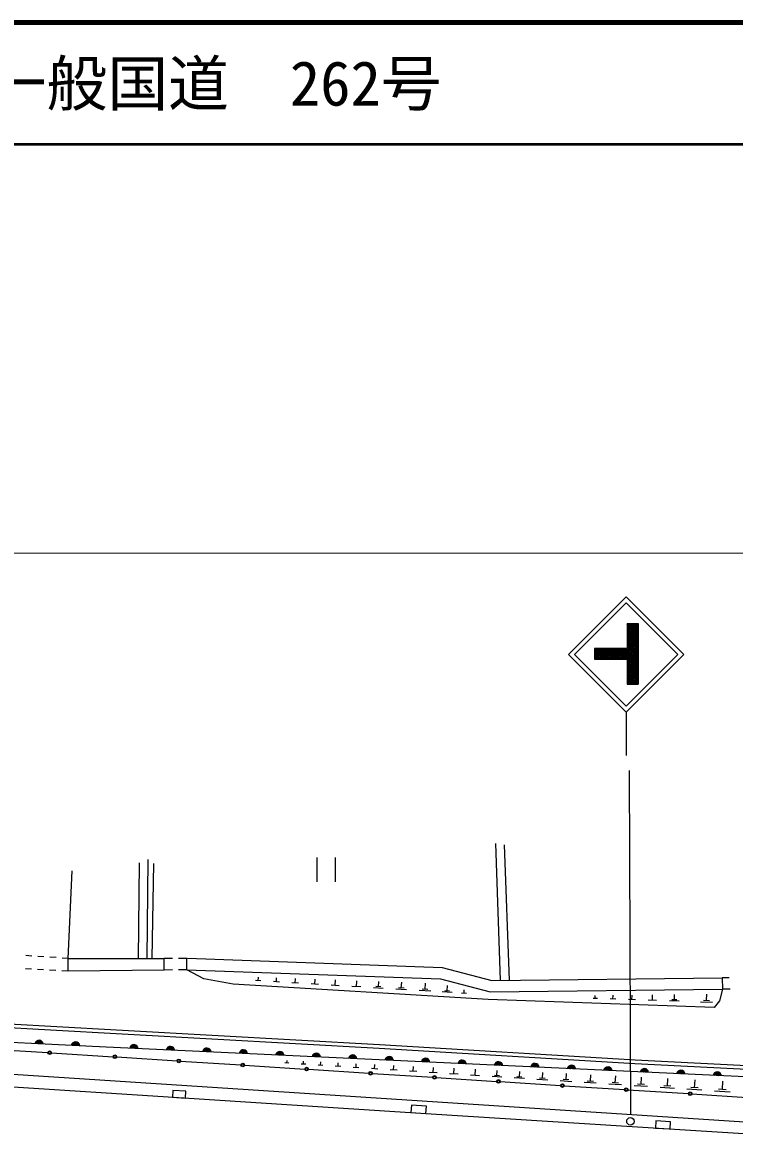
# Model space of a CAD drawing. Units: millimetres, scale not verified. Extents: x 40000 to 680000, y 20000 to 380000.
# Drawn here: x 219766 to 278284, y 287251 to 380000 of the extents above; entities that cross this region are included whole.
import ezdxf
from ezdxf.enums import TextEntityAlignment as Align

# ---------------------------------------------------------------- set-up
doc = ezdxf.new("R2010")
doc.units = ezdxf.units.MM
doc.header["$LTSCALE"] = 1000
for name, color, linetype, lineweight in [('M-BGD', 7, 'Continuous', 25), ('M-STR-HTXT', 7, 'Continuous', 13), ('M-STR-STRC', 7, 'Continuous', 25), ('M-STR-STRD', 7, 'Continuous', 25), ('M-TTL', 2, 'Continuous', 140), ('M-TTL-LINE', 7, 'Continuous', 50)]:
    doc.layers.add(name, color=color, linetype=linetype, lineweight=lineweight)
doc.layers.add('M-TTL-TXT', color=7, linetype='Continuous')
doc.styles.add('ＭＳ ゴシック', font='')
doc.styles.get('ＭＳ ゴシック').set_extended_font_data('MS Gothic')

msp = doc.modelspace()

# ---------------------------------------------------------------- hatches: boundary and pattern name
at = {"layer": 'M-STR-STRC'}
h = msp.add_hatch(dxfattribs=at)
h.set_pattern_fill('USER', color=256, style=0, pattern_type=2)
h.set_pattern_definition([(45, (785039, 451764), (-70.7128, 70.7128), []), (135, (785039, 451764), (-70.71634, -70.71634), [])])
h.paths.add_polyline_path([(266772, 327640), (266772, 328540), (269465, 328540), (269465, 330572), (270365, 330572), (270365, 325607), (269465, 325607), (269465, 327640)])

# ---------------------------------------------------------------- linework, layer by layer
at = {"layer": 'M-BGD'}
for p, q in [((259057, 301246), (258661, 312493)), ((259345, 312384), (259765, 301255)), ((229301, 303045), (229375, 310913)), ((229995, 303046), (230098, 311164)), ((230423, 303047), (230555, 310854)), ((243957, 311344), (243957, 309344)), ((245457, 311344), (245457, 309344)), ((223503, 303037), (223839, 310249)), ((220523, 303239), (220024, 303273)), ((221521, 303172), (221022, 303206)), ((222518, 303104), (222020, 303138)), ((223503, 303037), (223017, 303070)), ((223503, 303037), (231395, 303048)), ((223523, 302003), (223503, 303037)), ((231405, 302087), (231395, 303048)), ((232086, 303041), (231395, 303048)), ((233276, 303029), (232586, 303036)), ((233280, 302106), (233276, 303029)), ((233314, 303051), (254248, 302306)), ((220493, 302161), (219994, 302187)), ((221492, 302109), (220992, 302135)), ((222490, 302057), (221991, 302083)), ((223523, 302003), (222990, 302031)), ((231405, 302087), (223523, 302003)), ((232093, 302094), (231405, 302087)), ((233280, 302106), (232593, 302099)), ((234666, 301372), (233280, 302106)), ((233280, 302106), (254110, 301365)), ((239135, 301205), (239152, 301497)), ((240627, 301115), (240647, 301444)), ((254248, 302306), (258331, 301238)), ((258331, 301238), (277279, 301457)), ((277279, 301457), (277290, 300512)), ((277857, 301451), (277279, 301457)), ((237087, 300929), (234666, 301372)), ((258039, 299656), (237087, 300929)), ((239354, 301192), (238916, 301219)), ((240875, 301100), (240380, 301130)), ((242455, 301004), (241902, 301037)), ((242178, 301020), (242201, 301389)), ((244097, 300904), (243483, 300941)), ((243790, 300922), (243815, 301332)), ((245804, 300800), (245127, 300841)), ((245465, 300821), (245493, 301272)), ((247577, 300692), (246835, 300737)), ((247206, 300715), (247236, 301210)), ((249420, 300580), (248609, 300630)), ((249223, 300701), (248818, 300725)), ((249021, 300713), (249047, 301145)), ((251334, 300464), (250453, 300518)), ((251121, 300595), (250681, 300622)), ((250901, 300608), (250929, 301078)), ((253093, 300485), (252616, 300514)), ((252854, 300500), (252885, 301009)), ((254110, 301365), (258214, 300292)), ((254669, 300371), (254695, 300807)), ((258214, 300292), (277290, 300512)), ((277290, 300512), (277060, 299561)), ((277930, 300517), (277290, 300512)), ((253324, 300343), (252369, 300401)), ((255070, 300237), (254253, 300287)), ((254873, 300359), (254464, 300383)), ((256263, 300165), (255861, 300189)), ((256062, 300177), (256078, 300445)), ((276614, 299016), (258039, 299656)), ((267015, 299747), (266658, 299759)), ((266836, 299753), (266845, 299992)), ((268523, 299695), (268065, 299711)), ((268294, 299703), (268304, 300008)), ((270143, 299639), (269577, 299659)), ((269860, 299649), (269873, 300027)), ((271883, 299579), (271200, 299603)), ((271541, 299591), (271557, 300046)), ((273553, 299630), (273150, 299643)), ((273352, 299636), (273366, 300067)), ((275990, 299570), (276008, 300097)), ((198231, 298761), (221594, 297503)), ((273751, 299515), (272944, 299543)), ((276480, 299421), (275491, 299455)), ((276237, 299561), (275743, 299578)), ((277060, 299561), (276614, 299016)), ((198213, 298455), (221577, 297197)), ((221577, 297197), (249091, 295660)), ((221594, 297503), (249108, 295966)), ((226634, 295757), (206618, 296690)), ((249108, 295966), (270113, 294697)), ((216786, 295619), (221847, 295299)), ((222146, 295280), (227207, 294960)), ((303138, 292173), (226634, 295757)), ((249091, 295660), (270096, 294391)), ((227506, 294941), (232461, 294622)), ((232760, 294603), (237715, 294285)), ((238015, 294265), (242970, 293947)), ((241655, 294426), (241325, 294448)), ((241490, 294437), (241504, 294657)), ((243038, 294335), (242671, 294359)), ((242855, 294347), (242871, 294592)), ((244459, 294242), (244055, 294269)), ((244257, 294256), (244275, 294525)), ((245920, 294147), (245476, 294176)), ((245698, 294161), (245717, 294457)), ((247420, 294049), (246937, 294080)), ((247179, 294064), (247200, 294386)), ((248701, 293965), (248723, 294314)), ((250264, 293862), (250289, 294240)), ((251871, 293757), (251898, 294163)), ((253522, 293649), (253551, 294085)), ((270096, 294391), (312510, 292270)), ((270113, 294697), (312446, 292580)), ((243269, 293928), (248224, 293609)), ((248962, 293948), (248439, 293982)), ((248523, 293590), (253478, 293271)), ((250547, 293844), (249981, 293881)), ((252176, 293737), (251567, 293777)), ((253849, 293628), (253196, 293671)), ((253778, 293252), (258733, 292933)), ((255569, 293515), (254870, 293561)), ((255219, 293538), (255250, 294004)), ((257336, 293400), (256590, 293448)), ((256963, 293424), (256996, 293921)), ((259152, 293281), (258358, 293333)), ((258960, 293400), (258563, 293426)), ((258762, 293413), (258789, 293836)), ((261018, 293159), (260174, 293214)), ((260814, 293285), (260393, 293313)), ((260603, 293299), (260633, 293749)), ((262935, 293033), (262041, 293092)), ((262720, 293167), (262272, 293196)), ((262496, 293182), (262527, 293659)), ((264441, 293061), (264474, 293566)), ((266439, 292938), (266474, 293471)), ((268493, 292811), (268530, 293374)), ((270603, 292680), (270642, 293273)), ((272772, 292546), (272813, 293170)), ((232123, 292181), (232087, 291625)), ((233184, 292113), (232123, 292181)), ((259032, 292914), (263987, 292596)), ((264906, 292904), (263959, 292966)), ((264677, 293046), (264204, 293077)), ((264287, 292576), (269242, 292258)), ((266931, 292772), (265930, 292837)), ((266689, 292921), (266189, 292954)), ((269011, 292635), (267956, 292705)), ((268757, 292793), (268229, 292828)), ((269541, 292238), (274496, 291920)), ((271149, 292496), (270037, 292568)), ((270881, 292662), (270325, 292698)), ((273347, 292352), (272176, 292428)), ((273064, 292527), (272479, 292565)), ((275605, 292204), (274374, 292284)), ((275308, 292388), (274693, 292428)), ((275000, 292408), (275043, 293064)), ((277613, 292245), (276967, 292288)), ((277290, 292267), (277335, 292955)), ((232087, 291625), (233149, 291556)), ((233149, 291556), (233184, 292113)), ((274795, 291901), (279750, 291582)), ((277925, 292052), (276633, 292137)), ((251732, 290967), (251694, 290373)), ((251694, 290373), (252926, 290294)), ((252964, 290888), (251732, 290967)), ((252926, 290294), (252964, 290888)), ((271819, 289684), (271782, 289096)), ((273026, 289607), (271819, 289684)), ((272989, 289019), (273026, 289607)), ((271782, 289096), (272989, 289019))]:
    msp.add_line(p, q, dxfattribs=at)
for centre, radius in [((221996, 295289), 150), ((221996, 295289), 120), ((221996, 295289), 100), ((221996, 295289), 100), ((221996, 295289), 100), ((221996, 295289), 100), ((227356, 294951), 150), ((227356, 294951), 120), ((227356, 294951), 100), ((227356, 294951), 100), ((227356, 294951), 100), ((227356, 294951), 100), ((232611, 294613), 150), ((232611, 294613), 120), ((232611, 294613), 100), ((232611, 294613), 100), ((232611, 294613), 100), ((232611, 294613), 100), ((237865, 294275), 150), ((237865, 294275), 120), ((237865, 294275), 100), ((237865, 294275), 100), ((237865, 294275), 100), ((237865, 294275), 100), ((243119, 293937), 150), ((243119, 293937), 120), ((243119, 293937), 100), ((243119, 293937), 100), ((243119, 293937), 100), ((243119, 293937), 100), ((248374, 293599), 150), ((248374, 293599), 120), ((248374, 293599), 100), ((248374, 293599), 100), ((248374, 293599), 100), ((248374, 293599), 100), ((253628, 293262), 150), ((253628, 293262), 120), ((253628, 293262), 100), ((253628, 293262), 100), ((253628, 293262), 100), ((253628, 293262), 100), ((258883, 292924), 150), ((258883, 292924), 120), ((258883, 292924), 100), ((258883, 292924), 100), ((258883, 292924), 100), ((258883, 292924), 100), ((264137, 292586), 150), ((264137, 292586), 120), ((264137, 292586), 100), ((264137, 292586), 100), ((264137, 292586), 100), ((264137, 292586), 100), ((269391, 292248), 150), ((269391, 292248), 120), ((269391, 292248), 100), ((269391, 292248), 100), ((269391, 292248), 100), ((269391, 292248), 100), ((274646, 291910), 150), ((274646, 291910), 120), ((274646, 291910), 100), ((274646, 291910), 100), ((274646, 291910), 100), ((274646, 291910), 100)]:
    msp.add_circle(centre, radius, dxfattribs=at)
for centre, radius, start, end in [((221119, 295960), 354, 6.13032, 168.5355), ((221119, 295960), 283, 8.35436, 166.31146), ((221119, 295960), 212, 12.10069, 162.56514), ((221119, 295960), 142, 19.81242, 154.85341), ((221119, 295960), 100, 30.13008, 144.53575), ((221119, 295960), 100, 30.13008, 144.53575), ((224116, 295820), 354, 6.13032, 168.5355), ((224116, 295820), 283, 8.35436, 166.31146), ((224116, 295820), 212, 12.10069, 162.56514), ((224116, 295820), 142, 19.81242, 154.85341), ((224116, 295820), 100, 30.13008, 144.53575), ((224116, 295820), 100, 30.13008, 144.53575), ((228923, 295596), 354, 6.11491, 168.52009), ((228923, 295596), 283, 8.33895, 166.29605), ((228923, 295596), 212, 12.08528, 162.54973), ((228923, 295596), 142, 19.79701, 154.838), ((228923, 295596), 100, 30.11467, 144.52033), ((228923, 295596), 100, 30.11467, 144.52033), ((231920, 295455), 354, 6.11491, 168.52009), ((231920, 295455), 283, 8.33895, 166.29605), ((231920, 295455), 212, 12.08528, 162.54973), ((231920, 295455), 142, 19.79701, 154.838), ((231920, 295455), 100, 30.11467, 144.52033), ((231920, 295455), 100, 30.11467, 144.52033), ((234916, 295315), 354, 6.11491, 168.52009), ((234916, 295315), 283, 8.33895, 166.29605), ((234916, 295315), 212, 12.08528, 162.54973), ((234916, 295315), 142, 19.79701, 154.838), ((234916, 295315), 100, 30.11467, 144.52033), ((234916, 295315), 100, 30.11467, 144.52033), ((237913, 295175), 354, 6.11491, 168.52009), ((237913, 295175), 283, 8.33895, 166.29605), ((237913, 295175), 212, 12.08528, 162.54973), ((237913, 295175), 142, 19.79701, 154.838), ((237913, 295175), 100, 30.11467, 144.52033), ((237913, 295175), 100, 30.11467, 144.52033), ((240910, 295034), 354, 6.11491, 168.52009), ((240910, 295034), 283, 8.33895, 166.29605), ((240910, 295034), 212, 12.08528, 162.54973), ((240910, 295034), 142, 19.79701, 154.838), ((240910, 295034), 100, 30.11467, 144.52033), ((240910, 295034), 100, 30.11467, 144.52033), ((243907, 294894), 354, 6.11491, 168.52009), ((243907, 294894), 283, 8.33895, 166.29605), ((243907, 294894), 212, 12.08528, 162.54973), ((243907, 294894), 142, 19.79701, 154.838), ((243907, 294894), 100, 30.11467, 144.52033), ((243907, 294894), 100, 30.11467, 144.52033), ((246903, 294753), 354, 6.11491, 168.52009), ((246903, 294753), 283, 8.33895, 166.29605), ((246903, 294753), 212, 12.08528, 162.54973), ((249900, 294613), 354, 6.11491, 168.52009), ((246903, 294753), 142, 19.79701, 154.838), ((246903, 294753), 100, 30.11467, 144.52033), ((246903, 294753), 100, 30.11467, 144.52033), ((249900, 294613), 283, 8.33895, 166.29605), ((249900, 294613), 212, 12.08528, 162.54973), ((249900, 294613), 142, 19.79701, 154.838), ((249900, 294613), 100, 30.11467, 144.52033), ((249900, 294613), 100, 30.11467, 144.52033), ((252897, 294473), 354, 6.11491, 168.52009), ((252897, 294473), 283, 8.33895, 166.29605), ((252897, 294473), 212, 12.08528, 162.54973), ((252897, 294473), 142, 19.79701, 154.838), ((252897, 294473), 100, 30.11467, 144.52033), ((252897, 294473), 100, 30.11467, 144.52033), ((255893, 294332), 354, 6.11491, 168.52009), ((255893, 294332), 283, 8.33895, 166.29605), ((255893, 294332), 212, 12.08528, 162.54973), ((255893, 294332), 142, 19.79701, 154.838), ((255893, 294332), 100, 30.11467, 144.52033), ((255893, 294332), 100, 30.11467, 144.52033), ((258890, 294192), 354, 6.11491, 168.52009), ((258890, 294192), 283, 8.33895, 166.29605), ((258890, 294192), 212, 12.08528, 162.54973), ((258890, 294192), 142, 19.79701, 154.838), ((258890, 294192), 100, 30.11467, 144.52033), ((258890, 294192), 100, 30.11467, 144.52033), ((261887, 294051), 354, 6.11491, 168.52009), ((261887, 294051), 283, 8.33895, 166.29605), ((261887, 294051), 212, 12.08528, 162.54973), ((261887, 294051), 142, 19.79701, 154.838), ((261887, 294051), 100, 30.11467, 144.52033), ((261887, 294051), 100, 30.11467, 144.52033), ((264884, 293911), 354, 6.11491, 168.52009), ((264884, 293911), 283, 8.33895, 166.29605), ((264884, 293911), 212, 12.08528, 162.54973), ((264884, 293911), 142, 19.79701, 154.838), ((267880, 293771), 354, 6.11491, 168.52009), ((267880, 293771), 283, 8.33895, 166.29605), ((264884, 293911), 100, 30.11467, 144.52033), ((264884, 293911), 100, 30.11467, 144.52033), ((267880, 293771), 212, 12.08528, 162.54973), ((267880, 293771), 142, 19.79701, 154.838), ((267880, 293771), 100, 30.11467, 144.52033), ((267880, 293771), 100, 30.11467, 144.52033), ((270877, 293630), 354, 6.11491, 168.52009), ((270877, 293630), 283, 8.33895, 166.29605), ((270877, 293630), 212, 12.08528, 162.54973), ((270877, 293630), 142, 19.79701, 154.838), ((270877, 293630), 100, 30.11467, 144.52033), ((270877, 293630), 100, 30.11467, 144.52033), ((273874, 293490), 354, 6.11491, 168.52009), ((273874, 293490), 283, 8.33895, 166.29605), ((273874, 293490), 212, 12.08528, 162.54973), ((273874, 293490), 142, 19.79701, 154.838), ((273874, 293490), 100, 30.11467, 144.52033), ((273874, 293490), 100, 30.11467, 144.52033), ((276870, 293349), 354, 6.11491, 168.52009), ((276870, 293349), 283, 8.33895, 166.29605), ((276870, 293349), 212, 12.08528, 162.54973), ((276870, 293349), 142, 19.79701, 154.838), ((276870, 293349), 100, 30.11467, 144.52033), ((276870, 293349), 100, 30.11467, 144.52033)]:
    msp.add_arc(centre, radius, start, end, dxfattribs=at)
at = {"layer": 'M-STR-HTXT'}
msp.add_line((73761, 336374), (312269, 336374), dxfattribs=at)
at = {"layer": 'M-STR-STRC'}
for p, q in [((264645, 328034), (269383, 332772)), ((265140, 328034), (269383, 332277)), ((269383, 332772), (274121, 328034)), ((269383, 332277), (273626, 328034)), ((269465, 330572), (270365, 330572)), ((269465, 330572), (269465, 328540)), ((270365, 330572), (270365, 325607)), ((269465, 328540), (266772, 328540)), ((266772, 328540), (266772, 327640)), ((264645, 328034), (269383, 323297)), ((265140, 328034), (269383, 323792)), ((266772, 327640), (269465, 327640)), ((269383, 323792), (273626, 328034)), ((269383, 323297), (274121, 328034)), ((269465, 327640), (269465, 325607)), ((269465, 325607), (270365, 325607)), ((269383, 323297), (269383, 319741)), ((269632, 318495), (269732, 290220))]:
    msp.add_line(p, q, dxfattribs=at)
msp.add_circle((269732, 289642), 305, dxfattribs=at)
at = {"layer": 'M-STR-STRD'}
for p, q in [((190611, 295374), (315313, 287251)), ((212840, 292867), (233029, 291564)), ((233029, 291564), (252926, 290294)), ((252926, 290294), (272907, 289024)), ((272907, 289024), (292888, 287754))]:
    msp.add_line(p, q, dxfattribs=at)
at = {"layer": 'M-TTL'}
msp.add_line((680000, 380000), (40000, 380000), dxfattribs=at)
at = {"layer": 'M-TTL-LINE'}
msp.add_line((40000, 370000), (680000, 370000), dxfattribs=at)

# ---------------------------------------------------------------- texts
at = {"layer": 'M-TTL-TXT', "style": 'ＭＳ ゴシック'}
msp.add_text('一般国道\u3000262号', height=3666, dxfattribs=at).set_placement((216734, 375000), align=Align.MIDDLE_LEFT)

doc.saveas('drawing.dxf')
